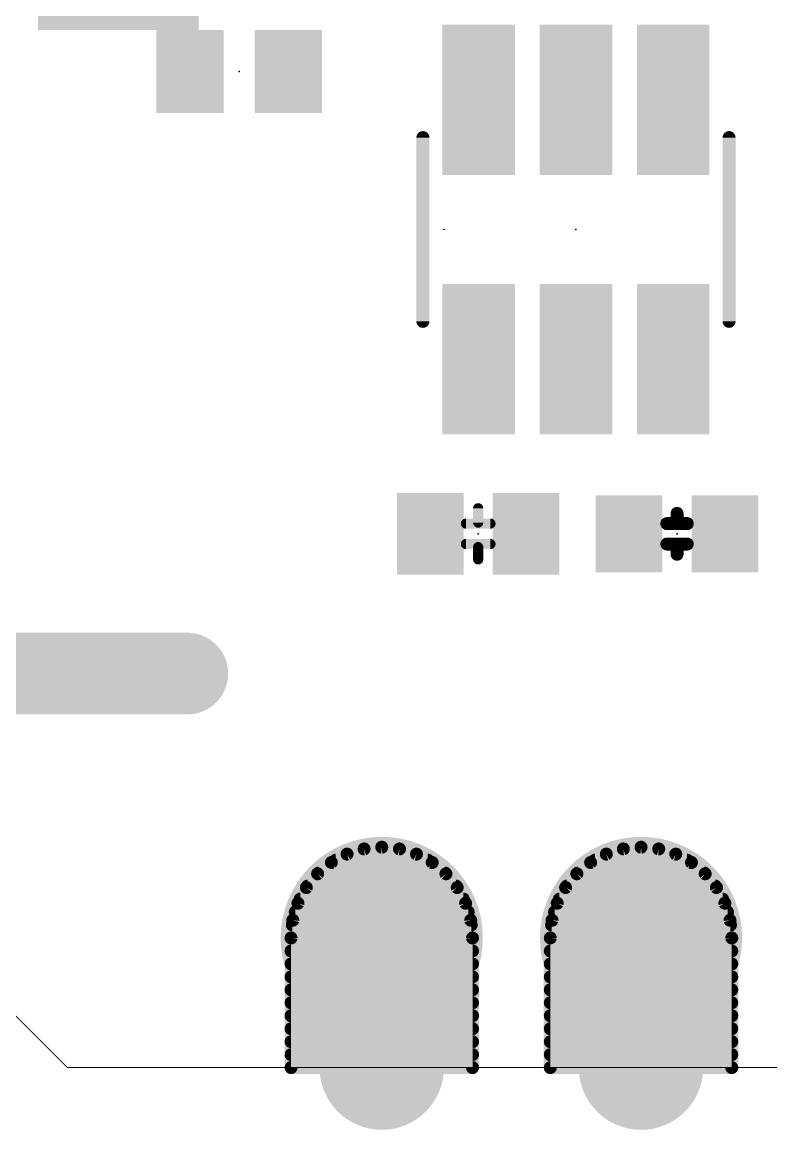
# Model space of a CAD drawing. Extents: x -6.7 to 35, y -0.6 to 30.6.
# Drawn here: x 1.56 to 8.89, y -0.61 to 10.24 of the extents above; entities that cross this region are included whole.
import ezdxf

# ---------------------------------------------------------------- set-up
doc = ezdxf.new("R2010")
doc.units = 0
for name, color, linetype in [('1', 12, 'CONTINUOUS'), ('16', 132, 'CONTINUOUS'), ('17', 110, 'CONTINUOUS'), ('20', 31, 'CONTINUOUS'), ('21', 253, 'CONTINUOUS'), ('23', 53, 'CONTINUOUS'), ('29', 253, 'CONTINUOUS'), ('30', 253, 'CONTINUOUS')]:
    doc.layers.add(name, color=color, linetype=linetype)

# ---------------------------------------------------------------- blocks, each defined once
blk = doc.blocks.new('RECT')
blk.add_solid([(-0.5, -0.5), (0.5, -0.5), (-0.5, 0.5), (0.5, 0.5)])
blk = doc.blocks.new('ROUNDP')
at = {"const_width": 0.5}
blk.add_lwpolyline([(0, -0.25, 1), (0, 0.25, 1), (0, -0.25)], format="xyb", dxfattribs=at)

msp = doc.modelspace()

# ---------------------------------------------------------------- linework, layer by layer
at = {"layer": '1', "const_width": 0.254}
for points in [[(4.7884, 1.974), (4.6567, 1.9036)], [(4.9313, 2.0174), (4.7884, 1.974)], [(5.08, 2.032), (4.9313, 2.0174)], [(5.2287, 2.0174), (5.08, 2.032)], [(5.3716, 1.974), (5.2287, 2.0174)], [(5.5033, 1.9036), (5.3716, 1.974)], [(7.3284, 1.974), (7.1967, 1.9036)], [(7.4713, 2.0174), (7.3284, 1.974)], [(7.62, 2.032), (7.4713, 2.0174)], [(7.7687, 2.0174), (7.62, 2.032)], [(7.9116, 1.974), (7.7687, 2.0174)], [(8.0433, 1.9036), (7.9116, 1.974)], [(4.6567, 1.9036), (4.5412, 1.8088)], [(5.6188, 1.8088), (5.5033, 1.9036)], [(7.1967, 1.9036), (7.0812, 1.8088)], [(8.1588, 1.8088), (8.0433, 1.9036)], [(4.5412, 1.8088), (4.4464, 1.6933)], [(4.5159, 1.778), (5.6441, 1.778)], [(5.7136, 1.6933), (5.6188, 1.8088)], [(7.0812, 1.8088), (6.9864, 1.6933)], [(7.0559, 1.778), (8.1841, 1.778)], [(8.2536, 1.6933), (8.1588, 1.8088)], [(4.4464, 1.6933), (4.376, 1.5616)], [(5.784, 1.5616), (5.7136, 1.6933)], [(6.9864, 1.6933), (6.916, 1.5616)], [(8.324, 1.5616), (8.2536, 1.6933)], [(4.376, 1.5616), (4.3326, 1.4187)], [(4.3646, 1.524), (5.7954, 1.524)], [(5.8274, 1.4187), (5.784, 1.5616)], [(6.916, 1.5616), (6.8726, 1.4187)], [(6.9046, 1.524), (8.3354, 1.524)], [(8.3674, 1.4187), (8.324, 1.5616)], [(4.3326, 1.4187), (4.318, 1.27)], [(5.842, 1.27), (5.8274, 1.4187)], [(6.8726, 1.4187), (6.858, 1.27)], [(8.382, 1.27), (8.3674, 1.4187)], [(4.318, 1.27), (4.318, 0.127)], [(4.318, 1.27), (5.842, 1.27)], [(5.842, 0.127), (5.842, 1.27)], [(6.858, 1.27), (6.858, 0.127)], [(6.858, 1.27), (8.382, 1.27)], [(8.382, 0.127), (8.382, 1.27)], [(4.318, 1.016), (5.842, 1.016)], [(6.858, 1.016), (8.382, 1.016)], [(4.318, 0.762), (5.842, 0.762)], [(6.858, 0.762), (8.382, 0.762)], [(4.318, 0.508), (5.842, 0.508)], [(6.858, 0.508), (8.382, 0.508)], [(4.318, 0.254), (5.842, 0.254)], [(6.858, 0.254), (8.382, 0.254)], [(4.318, 0.127), (5.842, 0.127)], [(6.858, 0.127), (8.382, 0.127)]]:
    msp.add_lwpolyline(points, dxfattribs=at)
at = {"layer": '1', "const_width": 0.127}
for points in [[(4.77, 2.0348, 1), (4.8068, 1.9132)], [(4.8183, 1.918, 1), (4.7585, 2.03)], [(4.9251, 2.0806, 1), (4.9376, 1.9542)], [(4.9498, 1.9566, 1), (4.9129, 2.0781)], [(5.0862, 2.0952, 1), (5.0738, 1.9688)], [(5.0862, 1.9688, 1), (5.0738, 2.0952)], [(5.2471, 2.0781, 1), (5.2102, 1.9566)], [(5.2224, 1.9542, 1), (5.2349, 2.0806)], [(5.4015, 2.03, 1), (5.3417, 1.918)], [(5.3532, 1.9132, 1), (5.39, 2.0348)], [(7.31, 2.0348, 1), (7.3468, 1.9132)], [(7.3583, 1.918, 1), (7.2985, 2.03)], [(7.4651, 2.0806, 1), (7.4776, 1.9542)], [(7.4898, 1.9566, 1), (7.4529, 2.0781)], [(7.6262, 2.0952, 1), (7.6138, 1.9688)], [(7.6262, 1.9688, 1), (7.6138, 2.0952)], [(7.7871, 2.0781, 1), (7.7502, 1.9566)], [(7.7624, 1.9542, 1), (7.7749, 2.0806)], [(7.9415, 2.03, 1), (7.8817, 1.918)], [(7.8932, 1.9132, 1), (7.93, 2.0348)], [(4.6267, 1.9596, 1), (4.6866, 1.8476)], [(4.6969, 1.8545, 1), (4.6164, 1.9527)], [(5.5436, 1.9527, 1), (5.4631, 1.8545)], [(5.4734, 1.8476, 1), (5.5333, 1.9596)], [(7.1667, 1.9596, 1), (7.2266, 1.8476)], [(7.2369, 1.8545, 1), (7.1564, 1.9527)], [(8.0836, 1.9527, 1), (8.0031, 1.8545)], [(8.0134, 1.8476, 1), (8.0733, 1.9596)], [(4.5159, 1.8415, 1), (4.5159, 1.7145)], [(4.5009, 1.8579, 1), (4.5815, 1.7597)], [(4.5903, 1.7685, 1), (4.4921, 1.8491)], [(5.6679, 1.8491, 1), (5.5697, 1.7685)], [(5.5785, 1.7597, 1), (5.6591, 1.8579)], [(5.6441, 1.7145, 1), (5.6441, 1.8415)], [(7.0559, 1.8415, 1), (7.0559, 1.7145)], [(7.0409, 1.8579, 1), (7.1215, 1.7597)], [(7.1303, 1.7685, 1), (7.0321, 1.8491)], [(8.2079, 1.8491, 1), (8.1097, 1.7685)], [(8.1185, 1.7597, 1), (8.1991, 1.8579)], [(8.1841, 1.7145, 1), (8.1841, 1.8415)], [(4.3973, 1.7336, 1), (4.4955, 1.6531)], [(4.5024, 1.6634, 1), (4.3904, 1.7233)], [(5.7696, 1.7233, 1), (5.6576, 1.6634)], [(5.6645, 1.6531, 1), (5.7627, 1.7336)], [(6.9373, 1.7336, 1), (7.0355, 1.6531)], [(7.0424, 1.6634, 1), (6.9304, 1.7233)], [(8.3096, 1.7233, 1), (8.1976, 1.6634)], [(8.2045, 1.6531, 1), (8.3027, 1.7336)], [(4.3646, 1.5875, 1), (4.3646, 1.4605)], [(4.32, 1.5915, 1), (4.432, 1.5317)], [(4.4368, 1.5432, 1), (4.3152, 1.58)], [(5.8448, 1.58, 1), (5.7232, 1.5432)], [(5.728, 1.5317, 1), (5.84, 1.5915)], [(5.7954, 1.4605, 1), (5.7954, 1.5875)], [(6.9046, 1.5875, 1), (6.9046, 1.4605)], [(6.86, 1.5915, 1), (6.972, 1.5317)], [(6.9768, 1.5432, 1), (6.8552, 1.58)], [(8.3848, 1.58, 1), (8.2632, 1.5432)], [(8.268, 1.5317, 1), (8.38, 1.5915)], [(8.3354, 1.4605, 1), (8.3354, 1.5875)], [(4.3958, 1.4124, 1), (4.2694, 1.4249)], [(5.8906, 1.4249, 1), (5.7642, 1.4124)], [(6.9358, 1.4124, 1), (6.8094, 1.4249)], [(8.4306, 1.4249, 1), (8.3042, 1.4124)], [(4.2719, 1.4371, 1), (4.3934, 1.4002)], [(5.7666, 1.4002, 1), (5.8881, 1.4371)], [(6.8119, 1.4371, 1), (6.9334, 1.4002)], [(8.3066, 1.4002, 1), (8.4281, 1.4371)], [(4.3815, 1.27, 1), (4.2545, 1.27)], [(4.318, 1.3335, 1), (4.318, 1.2065)], [(4.2548, 1.2762, 1), (4.3812, 1.2638)], [(5.9055, 1.27, 1), (5.7785, 1.27)], [(5.7788, 1.2638, 1), (5.9052, 1.2762)], [(5.842, 1.2065, 1), (5.842, 1.3335)], [(6.9215, 1.27, 1), (6.7945, 1.27)], [(6.858, 1.3335, 1), (6.858, 1.2065)], [(6.7948, 1.2762, 1), (6.9212, 1.2638)], [(8.4455, 1.27, 1), (8.3185, 1.27)], [(8.3188, 1.2638, 1), (8.4452, 1.2762)], [(8.382, 1.2065, 1), (8.382, 1.3335)], [(4.318, 1.0795, 1), (4.318, 0.9525)], [(5.842, 0.9525, 1), (5.842, 1.0795)], [(6.858, 1.0795, 1), (6.858, 0.9525)], [(8.382, 0.9525, 1), (8.382, 1.0795)], [(4.318, 0.8255, 1), (4.318, 0.6985)], [(5.842, 0.6985, 1), (5.842, 0.8255)], [(6.858, 0.8255, 1), (6.858, 0.6985)], [(8.382, 0.6985, 1), (8.382, 0.8255)], [(4.318, 0.5715, 1), (4.318, 0.4445)], [(5.842, 0.4445, 1), (5.842, 0.5715)], [(6.858, 0.5715, 1), (6.858, 0.4445)], [(8.382, 0.4445, 1), (8.382, 0.5715)], [(4.318, 0.3175, 1), (4.318, 0.1905)], [(5.842, 0.1905, 1), (5.842, 0.3175)], [(6.858, 0.3175, 1), (6.858, 0.1905)], [(8.382, 0.1905, 1), (8.382, 0.3175)], [(4.318, 0.1905, 1), (4.318, 0.0635)], [(5.842, 0.0635, 1), (5.842, 0.1905)], [(6.858, 0.1905, 1), (6.858, 0.0635)], [(8.382, 0.0635, 1), (8.382, 0.1905)], [(4.2545, 0.127, 1), (4.3815, 0.127)], [(5.7785, 0.127, 1), (5.9055, 0.127)], [(6.7945, 0.127, 1), (6.9215, 0.127)], [(8.3185, 0.127, 1), (8.4455, 0.127)]]:
    msp.add_lwpolyline(points, format="xyb", dxfattribs=at)
at = {"layer": '16', "const_width": 0.254}
for points in [[(4.7884, 1.974), (4.6567, 1.9036)], [(4.9313, 2.0174), (4.7884, 1.974)], [(5.08, 2.032), (4.9313, 2.0174)], [(5.2287, 2.0174), (5.08, 2.032)], [(5.3716, 1.974), (5.2287, 2.0174)], [(5.5033, 1.9036), (5.3716, 1.974)], [(7.3284, 1.974), (7.1967, 1.9036)], [(7.4713, 2.0174), (7.3284, 1.974)], [(7.62, 2.032), (7.4713, 2.0174)], [(7.7687, 2.0174), (7.62, 2.032)], [(7.9116, 1.974), (7.7687, 2.0174)], [(8.0433, 1.9036), (7.9116, 1.974)], [(4.6567, 1.9036), (4.5412, 1.8088)], [(5.6188, 1.8088), (5.5033, 1.9036)], [(7.1967, 1.9036), (7.0812, 1.8088)], [(8.1588, 1.8088), (8.0433, 1.9036)], [(4.5412, 1.8088), (4.4464, 1.6933)], [(4.5159, 1.778), (5.6441, 1.778)], [(5.7136, 1.6933), (5.6188, 1.8088)], [(7.0812, 1.8088), (6.9864, 1.6933)], [(7.0559, 1.778), (8.1841, 1.778)], [(8.2536, 1.6933), (8.1588, 1.8088)], [(4.4464, 1.6933), (4.376, 1.5616)], [(5.784, 1.5616), (5.7136, 1.6933)], [(6.9864, 1.6933), (6.916, 1.5616)], [(8.324, 1.5616), (8.2536, 1.6933)], [(4.376, 1.5616), (4.3326, 1.4187)], [(4.3646, 1.524), (5.7954, 1.524)], [(5.8274, 1.4187), (5.784, 1.5616)], [(6.916, 1.5616), (6.8726, 1.4187)], [(6.9046, 1.524), (8.3354, 1.524)], [(8.3674, 1.4187), (8.324, 1.5616)], [(4.3326, 1.4187), (4.318, 1.27)], [(5.842, 1.27), (5.8274, 1.4187)], [(6.8726, 1.4187), (6.858, 1.27)], [(8.382, 1.27), (8.3674, 1.4187)], [(4.318, 1.27), (4.318, 0.127)], [(4.318, 1.27), (5.842, 1.27)], [(5.842, 0.127), (5.842, 1.27)], [(6.858, 1.27), (6.858, 0.127)], [(6.858, 1.27), (8.382, 1.27)], [(8.382, 0.127), (8.382, 1.27)], [(4.318, 1.016), (5.842, 1.016)], [(6.858, 1.016), (8.382, 1.016)], [(4.318, 0.762), (5.842, 0.762)], [(6.858, 0.762), (8.382, 0.762)], [(4.318, 0.508), (5.842, 0.508)], [(6.858, 0.508), (8.382, 0.508)], [(4.318, 0.254), (5.842, 0.254)], [(6.858, 0.254), (8.382, 0.254)], [(4.318, 0.127), (5.842, 0.127)], [(6.858, 0.127), (8.382, 0.127)]]:
    msp.add_lwpolyline(points, dxfattribs=at)
at = {"layer": '16', "const_width": 0.127}
for points in [[(4.77, 2.0348, 1), (4.8068, 1.9132)], [(4.8183, 1.918, 1), (4.7585, 2.03)], [(4.9251, 2.0806, 1), (4.9376, 1.9542)], [(4.9498, 1.9566, 1), (4.9129, 2.0781)], [(5.0862, 2.0952, 1), (5.0738, 1.9688)], [(5.0862, 1.9688, 1), (5.0738, 2.0952)], [(5.2471, 2.0781, 1), (5.2102, 1.9566)], [(5.2224, 1.9542, 1), (5.2349, 2.0806)], [(5.4015, 2.03, 1), (5.3417, 1.918)], [(5.3532, 1.9132, 1), (5.39, 2.0348)], [(7.31, 2.0348, 1), (7.3468, 1.9132)], [(7.3583, 1.918, 1), (7.2985, 2.03)], [(7.4651, 2.0806, 1), (7.4776, 1.9542)], [(7.4898, 1.9566, 1), (7.4529, 2.0781)], [(7.6262, 2.0952, 1), (7.6138, 1.9688)], [(7.6262, 1.9688, 1), (7.6138, 2.0952)], [(7.7871, 2.0781, 1), (7.7502, 1.9566)], [(7.7624, 1.9542, 1), (7.7749, 2.0806)], [(7.9415, 2.03, 1), (7.8817, 1.918)], [(7.8932, 1.9132, 1), (7.93, 2.0348)], [(4.6267, 1.9596, 1), (4.6866, 1.8476)], [(4.6969, 1.8545, 1), (4.6164, 1.9527)], [(5.5436, 1.9527, 1), (5.4631, 1.8545)], [(5.4734, 1.8476, 1), (5.5333, 1.9596)], [(7.1667, 1.9596, 1), (7.2266, 1.8476)], [(7.2369, 1.8545, 1), (7.1564, 1.9527)], [(8.0836, 1.9527, 1), (8.0031, 1.8545)], [(8.0134, 1.8476, 1), (8.0733, 1.9596)], [(4.5159, 1.8415, 1), (4.5159, 1.7145)], [(4.5009, 1.8579, 1), (4.5815, 1.7597)], [(4.5903, 1.7685, 1), (4.4921, 1.8491)], [(5.6679, 1.8491, 1), (5.5697, 1.7685)], [(5.5785, 1.7597, 1), (5.6591, 1.8579)], [(5.6441, 1.7145, 1), (5.6441, 1.8415)], [(7.0559, 1.8415, 1), (7.0559, 1.7145)], [(7.0409, 1.8579, 1), (7.1215, 1.7597)], [(7.1303, 1.7685, 1), (7.0321, 1.8491)], [(8.2079, 1.8491, 1), (8.1097, 1.7685)], [(8.1185, 1.7597, 1), (8.1991, 1.8579)], [(8.1841, 1.7145, 1), (8.1841, 1.8415)], [(4.3973, 1.7336, 1), (4.4955, 1.6531)], [(4.5024, 1.6634, 1), (4.3904, 1.7233)], [(5.7696, 1.7233, 1), (5.6576, 1.6634)], [(5.6645, 1.6531, 1), (5.7627, 1.7336)], [(6.9373, 1.7336, 1), (7.0355, 1.6531)], [(7.0424, 1.6634, 1), (6.9304, 1.7233)], [(8.3096, 1.7233, 1), (8.1976, 1.6634)], [(8.2045, 1.6531, 1), (8.3027, 1.7336)], [(4.3646, 1.5875, 1), (4.3646, 1.4605)], [(4.32, 1.5915, 1), (4.432, 1.5317)], [(4.4368, 1.5432, 1), (4.3152, 1.58)], [(5.8448, 1.58, 1), (5.7232, 1.5432)], [(5.728, 1.5317, 1), (5.84, 1.5915)], [(5.7954, 1.4605, 1), (5.7954, 1.5875)], [(6.9046, 1.5875, 1), (6.9046, 1.4605)], [(6.86, 1.5915, 1), (6.972, 1.5317)], [(6.9768, 1.5432, 1), (6.8552, 1.58)], [(8.3848, 1.58, 1), (8.2632, 1.5432)], [(8.268, 1.5317, 1), (8.38, 1.5915)], [(8.3354, 1.4605, 1), (8.3354, 1.5875)], [(4.3958, 1.4124, 1), (4.2694, 1.4249)], [(5.8906, 1.4249, 1), (5.7642, 1.4124)], [(6.9358, 1.4124, 1), (6.8094, 1.4249)], [(8.4306, 1.4249, 1), (8.3042, 1.4124)], [(4.2719, 1.4371, 1), (4.3934, 1.4002)], [(5.7666, 1.4002, 1), (5.8881, 1.4371)], [(6.8119, 1.4371, 1), (6.9334, 1.4002)], [(8.3066, 1.4002, 1), (8.4281, 1.4371)], [(4.3815, 1.27, 1), (4.2545, 1.27)], [(4.318, 1.3335, 1), (4.318, 1.2065)], [(4.2548, 1.2762, 1), (4.3812, 1.2638)], [(5.9055, 1.27, 1), (5.7785, 1.27)], [(5.7788, 1.2638, 1), (5.9052, 1.2762)], [(5.842, 1.2065, 1), (5.842, 1.3335)], [(6.9215, 1.27, 1), (6.7945, 1.27)], [(6.858, 1.3335, 1), (6.858, 1.2065)], [(6.7948, 1.2762, 1), (6.9212, 1.2638)], [(8.4455, 1.27, 1), (8.3185, 1.27)], [(8.3188, 1.2638, 1), (8.4452, 1.2762)], [(8.382, 1.2065, 1), (8.382, 1.3335)], [(4.318, 1.0795, 1), (4.318, 0.9525)], [(5.842, 0.9525, 1), (5.842, 1.0795)], [(6.858, 1.0795, 1), (6.858, 0.9525)], [(8.382, 0.9525, 1), (8.382, 1.0795)], [(4.318, 0.8255, 1), (4.318, 0.6985)], [(5.842, 0.6985, 1), (5.842, 0.8255)], [(6.858, 0.8255, 1), (6.858, 0.6985)], [(8.382, 0.6985, 1), (8.382, 0.8255)], [(4.318, 0.5715, 1), (4.318, 0.4445)], [(5.842, 0.4445, 1), (5.842, 0.5715)], [(6.858, 0.5715, 1), (6.858, 0.4445)], [(8.382, 0.4445, 1), (8.382, 0.5715)], [(4.318, 0.3175, 1), (4.318, 0.1905)], [(5.842, 0.1905, 1), (5.842, 0.3175)], [(6.858, 0.3175, 1), (6.858, 0.1905)], [(8.382, 0.1905, 1), (8.382, 0.3175)], [(4.318, 0.1905, 1), (4.318, 0.0635)], [(5.842, 0.0635, 1), (5.842, 0.1905)], [(6.858, 0.1905, 1), (6.858, 0.0635)], [(8.382, 0.0635, 1), (8.382, 0.1905)], [(4.2545, 0.127, 1), (4.3815, 0.127)], [(5.7785, 0.127, 1), (5.9055, 0.127)], [(6.7945, 0.127, 1), (6.9215, 0.127)], [(8.3185, 0.127, 1), (8.4455, 0.127)]]:
    msp.add_lwpolyline(points, format="xyb", dxfattribs=at)
at = {"layer": '20', "const_width": 0.01}
for points in [[(0, 2), (2, 0)], [(2, 0), (34, 0)]]:
    msp.add_lwpolyline(points, dxfattribs=at)
at = {"layer": '20', "const_width": 0.005}
for points in [[(2, 0.0025, 1), (2, -0.0025)], [(1.9982, -0.0018, 1), (2.0018, 0.0018)]]:
    msp.add_lwpolyline(points, format="xyb", dxfattribs=at)
at = {"layer": '21'}
for points, const_width in [([(5.4826, 9.1098), (5.4826, 7.3098)], 0.127), ([(8.4826, 9.1098), (8.4826, 7.3098)], 0.127), ([(5.6926, 8.2098), (5.6826, 8.2098)], 0.01), ([(6.0245, 5.3386), (6.0245, 5.4786)], 0.1), ([(7.9728, 5.3286), (7.9728, 5.4286)], 0.127), ([(6.1445, 5.3286), (5.9045, 5.3286)], 0.1), ([(7.8728, 5.3286), (7.9728, 5.3286)], 0.127), ([(7.9728, 5.3286), (8.0728, 5.3286)], 0.127), ([(6.1445, 5.1286), (5.9045, 5.1286)], 0.1), ([(6.0245, 5.0986), (6.0245, 4.9786)], 0.1), ([(7.8728, 5.1286), (7.9728, 5.1286)], 0.127), ([(7.9728, 5.1286), (8.0728, 5.1286)], 0.127), ([(7.9728, 5.1286), (7.9728, 5.0286)], 0.127)]:
    msp.add_lwpolyline(points, dxfattribs=dict(at, const_width=const_width))
for points, const_width in [([(5.5144, 9.1098, 1), (5.4509, 9.1098)], 0.0635), ([(8.5144, 9.1098, 1), (8.4508, 9.1098)], 0.0635), ([(5.6826, 8.2123, 1), (5.6826, 8.2073)], 0.005), ([(5.6926, 8.2073, 1), (5.6926, 8.2123)], 0.005), ([(5.4509, 7.3098, 1), (5.5144, 7.3098)], 0.0635), ([(8.4508, 7.3098, 1), (8.5144, 7.3098)], 0.0635), ([(6.0495, 5.4786, 1), (5.9995, 5.4786)], 0.05), ([(8.0046, 5.4286, 1), (7.9411, 5.4286)], 0.0635), ([(5.9045, 5.3536, 1), (5.9045, 5.3036)], 0.05), ([(5.9995, 5.3386, 1), (6.0495, 5.3386)], 0.05), ([(6.1445, 5.3036, 1), (6.1445, 5.3536)], 0.05), ([(7.8728, 5.3604, 1), (7.8728, 5.2969)], 0.0635), ([(7.9728, 5.3604, 1), (7.9728, 5.2969)], 0.0635), ([(7.9411, 5.3286, 1), (8.0046, 5.3286)], 0.0635), ([(7.9728, 5.2969, 1), (7.9728, 5.3604)], 0.0635), ([(8.0728, 5.2969, 1), (8.0728, 5.3604)], 0.0635), ([(5.9045, 5.1536, 1), (5.9045, 5.1036)], 0.05), ([(6.0495, 5.0986, 1), (5.9995, 5.0986)], 0.05), ([(6.1445, 5.1036, 1), (6.1445, 5.1536)], 0.05), ([(7.8728, 5.1604, 1), (7.8728, 5.0969)], 0.0635), ([(7.9728, 5.1604, 1), (7.9728, 5.0969)], 0.0635), ([(8.0046, 5.1286, 1), (7.9411, 5.1286)], 0.0635), ([(7.9728, 5.0969, 1), (7.9728, 5.1604)], 0.0635), ([(8.0728, 5.0969, 1), (8.0728, 5.1604)], 0.0635), ([(5.9995, 4.9786, 1), (6.0495, 4.9786)], 0.05), ([(7.9411, 5.0286, 1), (8.0046, 5.0286)], 0.0635)]:
    msp.add_lwpolyline(points, format="xyb", dxfattribs=dict(at, const_width=const_width))
at = {"layer": '23'}
for p in [(3.683, 9.7584), (6.9826, 8.2098), (6.0245, 5.2286), (7.9728, 5.2286)]:
    msp.add_point(p, dxfattribs=at)
at = {"layer": '29'}
for points, const_width in [([(1, 3.86), (3.175, 3.86)], 0.8), ([(4.9066, 2.1419), (4.7398, 2.0913)], 0.127), ([(5.08, 2.159), (4.9066, 2.1419)], 0.127), ([(5.2534, 2.1419), (5.08, 2.159)], 0.127), ([(5.4202, 2.0913), (5.2534, 2.1419)], 0.127), ([(7.4466, 2.1419), (7.2798, 2.0913)], 0.127), ([(7.62, 2.159), (7.4466, 2.1419)], 0.127), ([(7.7934, 2.1419), (7.62, 2.159)], 0.127), ([(7.9602, 2.0913), (7.7934, 2.1419)], 0.127), ([(4.5861, 2.0092), (4.4514, 1.8986)], 0.127), ([(4.7398, 2.0913), (4.5861, 2.0092)], 0.127), ([(4.6288, 2.032), (5.5312, 2.032)], 0.127), ([(5.5739, 2.0092), (5.4202, 2.0913)], 0.127), ([(5.7086, 1.8986), (5.5739, 2.0092)], 0.127), ([(7.1261, 2.0092), (6.9914, 1.8986)], 0.127), ([(7.2798, 2.0913), (7.1261, 2.0092)], 0.127), ([(7.1688, 2.032), (8.0712, 2.032)], 0.127), ([(8.1139, 2.0092), (7.9602, 2.0913)], 0.127), ([(8.2486, 1.8986), (8.1139, 2.0092)], 0.127), ([(4.4514, 1.8986), (4.3408, 1.7639)], 0.127), ([(4.4592, 1.905), (5.7008, 1.905)], 0.127), ([(5.8192, 1.7639), (5.7086, 1.8986)], 0.127), ([(6.9914, 1.8986), (6.8808, 1.7639)], 0.127), ([(6.9992, 1.905), (8.2408, 1.905)], 0.127), ([(8.3592, 1.7639), (8.2486, 1.8986)], 0.127), ([(4.3408, 1.7639), (4.2587, 1.6102)], 0.127), ([(4.3524, 1.778), (5.8076, 1.778)], 0.127), ([(5.9013, 1.6102), (5.8192, 1.7639)], 0.127), ([(6.8808, 1.7639), (6.7987, 1.6102)], 0.127), ([(6.8924, 1.778), (8.3476, 1.778)], 0.127), ([(8.4413, 1.6102), (8.3592, 1.7639)], 0.127), ([(4.2587, 1.6102), (4.2081, 1.4434)], 0.127), ([(4.2805, 1.651), (5.8795, 1.651)], 0.127), ([(5.9519, 1.4434), (5.9013, 1.6102)], 0.127), ([(6.7987, 1.6102), (6.7481, 1.4434)], 0.127), ([(6.8205, 1.651), (8.4195, 1.651)], 0.127), ([(8.4919, 1.4434), (8.4413, 1.6102)], 0.127), ([(4.2325, 1.524), (5.9275, 1.524)], 0.127), ([(6.7725, 1.524), (8.4675, 1.524)], 0.127), ([(4.2081, 1.4434), (4.191, 1.27)], 0.127), ([(4.2035, 1.397), (5.9565, 1.397)], 0.127), ([(5.969, 1.27), (5.9519, 1.4434)], 0.127), ([(6.7481, 1.4434), (6.731, 1.27)], 0.127), ([(6.7435, 1.397), (8.4965, 1.397)], 0.127), ([(8.509, 1.27), (8.4919, 1.4434)], 0.127), ([(4.191, 1.27), (4.191, 0)], 0.127), ([(4.191, 1.27), (5.969, 1.27)], 0.127), ([(5.969, 0), (5.969, 1.27)], 0.127), ([(6.731, 1.27), (6.731, 0)], 0.127), ([(6.731, 1.27), (8.509, 1.27)], 0.127), ([(8.509, 0), (8.509, 1.27)], 0.127), ([(4.191, 1.143), (5.969, 1.143)], 0.127), ([(6.731, 1.143), (8.509, 1.143)], 0.127), ([(4.191, 1.016), (5.969, 1.016)], 0.127), ([(6.731, 1.016), (8.509, 1.016)], 0.127), ([(4.191, 0.889), (5.969, 0.889)], 0.127), ([(6.731, 0.889), (8.509, 0.889)], 0.127), ([(4.191, 0.762), (5.969, 0.762)], 0.127), ([(6.731, 0.762), (8.509, 0.762)], 0.127), ([(4.191, 0.635), (5.969, 0.635)], 0.127), ([(6.731, 0.635), (8.509, 0.635)], 0.127), ([(4.191, 0.508), (5.969, 0.508)], 0.127), ([(6.731, 0.508), (8.509, 0.508)], 0.127), ([(4.191, 0.381), (5.969, 0.381)], 0.127), ([(6.731, 0.381), (8.509, 0.381)], 0.127), ([(4.191, 0.254), (5.969, 0.254)], 0.127), ([(6.731, 0.254), (8.509, 0.254)], 0.127), ([(4.191, 0.127), (5.969, 0.127)], 0.127), ([(6.731, 0.127), (8.509, 0.127)], 0.127), ([(4.191, 0), (5.969, 0)], 0.127), ([(4.191, 0), (5.969, 0)], 0.127), ([(6.731, 0), (8.509, 0)], 0.127), ([(6.731, 0), (8.509, 0)], 0.127)]:
    msp.add_lwpolyline(points, dxfattribs=dict(at, const_width=const_width))
for points, const_width in [([(3.175, 3.66, 1), (3.175, 4.06)], 0.4), ([(4.9035, 2.1735, 1), (4.9097, 2.1103)], 0.0635), ([(4.9158, 2.1115, 1), (4.8973, 2.1723)], 0.0635), ([(5.0831, 2.1906, 1), (5.0769, 2.1274)], 0.0635), ([(5.0831, 2.1274, 1), (5.0769, 2.1906)], 0.0635), ([(5.2627, 2.1723, 1), (5.2442, 2.1115)], 0.0635), ([(5.2503, 2.1103, 1), (5.2565, 2.1735)], 0.0635), ([(7.4435, 2.1735, 1), (7.4497, 2.1103)], 0.0635), ([(7.4558, 2.1115, 1), (7.4373, 2.1723)], 0.0635), ([(7.6231, 2.1906, 1), (7.6169, 2.1274)], 0.0635), ([(7.6231, 2.1274, 1), (7.6169, 2.1906)], 0.0635), ([(7.8027, 2.1723, 1), (7.7842, 2.1115)], 0.0635), ([(7.7903, 2.1103, 1), (7.7965, 2.1735)], 0.0635), ([(4.5711, 2.0372, 1), (4.6011, 1.9812)], 0.0635), ([(4.6062, 1.9846, 1), (4.566, 2.0337)], 0.0635), ([(4.6288, 2.0638, 1), (4.6288, 2.0002)], 0.0635), ([(4.7306, 2.1217, 1), (4.749, 2.0609)], 0.0635), ([(4.7548, 2.0633, 1), (4.7248, 2.1193)], 0.0635), ([(5.4352, 2.1193, 1), (5.4052, 2.0633)], 0.0635), ([(5.411, 2.0609, 1), (5.4294, 2.1217)], 0.0635), ([(5.5312, 2.0002, 1), (5.5312, 2.0638)], 0.0635), ([(5.594, 2.0337, 1), (5.5538, 1.9846)], 0.0635), ([(5.5589, 1.9812, 1), (5.5889, 2.0372)], 0.0635), ([(7.1111, 2.0372, 1), (7.1411, 1.9812)], 0.0635), ([(7.1462, 1.9846, 1), (7.106, 2.0337)], 0.0635), ([(7.1688, 2.0638, 1), (7.1688, 2.0002)], 0.0635), ([(7.2706, 2.1217, 1), (7.289, 2.0609)], 0.0635), ([(7.2948, 2.0633, 1), (7.2648, 2.1193)], 0.0635), ([(7.9752, 2.1193, 1), (7.9452, 2.0633)], 0.0635), ([(7.951, 2.0609, 1), (7.9694, 2.1217)], 0.0635), ([(8.0712, 2.0002, 1), (8.0712, 2.0638)], 0.0635), ([(8.134, 2.0337, 1), (8.0938, 1.9846)], 0.0635), ([(8.0989, 1.9812, 1), (8.1289, 2.0372)], 0.0635), ([(4.4312, 1.9232, 1), (4.4715, 1.8741)], 0.0635), ([(4.4759, 1.8785, 1), (4.4268, 1.9188)], 0.0635), ([(4.4592, 1.9367, 1), (4.4592, 1.8733)], 0.0635), ([(5.7332, 1.9188, 1), (5.6841, 1.8785)], 0.0635), ([(5.6885, 1.8741, 1), (5.7288, 1.9232)], 0.0635), ([(5.7008, 1.8733, 1), (5.7008, 1.9367)], 0.0635), ([(6.9712, 1.9232, 1), (7.0115, 1.8741)], 0.0635), ([(7.0159, 1.8785, 1), (6.9668, 1.9188)], 0.0635), ([(6.9992, 1.9367, 1), (6.9992, 1.8733)], 0.0635), ([(8.2732, 1.9188, 1), (8.2241, 1.8785)], 0.0635), ([(8.2285, 1.8741, 1), (8.2688, 1.9232)], 0.0635), ([(8.2408, 1.8733, 1), (8.2408, 1.9367)], 0.0635), ([(4.3163, 1.784, 1), (4.3654, 1.7438)], 0.0635), ([(4.3688, 1.7489, 1), (4.3128, 1.7789)], 0.0635), ([(4.3524, 1.8097, 1), (4.3524, 1.7463)], 0.0635), ([(5.8472, 1.7789, 1), (5.7912, 1.7489)], 0.0635), ([(5.7946, 1.7438, 1), (5.8437, 1.784)], 0.0635), ([(5.8076, 1.7463, 1), (5.8076, 1.8097)], 0.0635), ([(6.8563, 1.784, 1), (6.9054, 1.7438)], 0.0635), ([(6.9088, 1.7489, 1), (6.8528, 1.7789)], 0.0635), ([(6.8924, 1.8097, 1), (6.8924, 1.7463)], 0.0635), ([(8.3872, 1.7789, 1), (8.3312, 1.7489)], 0.0635), ([(8.3346, 1.7438, 1), (8.3837, 1.784)], 0.0635), ([(8.3476, 1.7463, 1), (8.3476, 1.8097)], 0.0635), ([(4.2307, 1.6252, 1), (4.2867, 1.5952)], 0.0635), ([(4.2891, 1.601, 1), (4.2283, 1.6194)], 0.0635), ([(4.2805, 1.6827, 1), (4.2805, 1.6193)], 0.0635), ([(5.9317, 1.6194, 1), (5.8709, 1.601)], 0.0635), ([(5.8733, 1.5952, 1), (5.9293, 1.6252)], 0.0635), ([(5.8795, 1.6193, 1), (5.8795, 1.6827)], 0.0635), ([(6.7707, 1.6252, 1), (6.8267, 1.5952)], 0.0635), ([(6.8291, 1.601, 1), (6.7683, 1.6194)], 0.0635), ([(6.8205, 1.6827, 1), (6.8205, 1.6193)], 0.0635), ([(8.4717, 1.6194, 1), (8.4109, 1.601)], 0.0635), ([(8.4133, 1.5952, 1), (8.4693, 1.6252)], 0.0635), ([(8.4195, 1.6193, 1), (8.4195, 1.6827)], 0.0635), ([(4.2325, 1.5557, 1), (4.2325, 1.4923)], 0.0635), ([(5.9275, 1.4923, 1), (5.9275, 1.5557)], 0.0635), ([(6.7725, 1.5557, 1), (6.7725, 1.4923)], 0.0635), ([(8.4675, 1.4923, 1), (8.4675, 1.5557)], 0.0635), ([(4.2035, 1.4287, 1), (4.2035, 1.3653)], 0.0635), ([(4.1777, 1.4527, 1), (4.2385, 1.4342)], 0.0635), ([(4.2397, 1.4403, 1), (4.1765, 1.4465)], 0.0635), ([(5.9835, 1.4465, 1), (5.9203, 1.4403)], 0.0635), ([(5.9215, 1.4342, 1), (5.9823, 1.4527)], 0.0635), ([(5.9565, 1.3653, 1), (5.9565, 1.4287)], 0.0635), ([(6.7435, 1.4287, 1), (6.7435, 1.3653)], 0.0635), ([(6.7177, 1.4527, 1), (6.7785, 1.4342)], 0.0635), ([(6.7797, 1.4403, 1), (6.7165, 1.4465)], 0.0635), ([(8.5235, 1.4465, 1), (8.4603, 1.4403)], 0.0635), ([(8.4615, 1.4342, 1), (8.5223, 1.4527)], 0.0635), ([(8.4965, 1.3653, 1), (8.4965, 1.4287)], 0.0635), ([(4.1594, 1.2731, 1), (4.2226, 1.2669)], 0.0635), ([(4.191, 1.3017, 1), (4.191, 1.2383)], 0.0635), ([(4.2227, 1.27, 1), (4.1593, 1.27)], 0.0635), ([(6.0008, 1.27, 1), (5.9373, 1.27)], 0.0635), ([(5.9374, 1.2669, 1), (6.0006, 1.2731)], 0.0635), ([(5.969, 1.2383, 1), (5.969, 1.3017)], 0.0635), ([(6.7628, 1.27, 1), (6.6993, 1.27)], 0.0635), ([(6.6994, 1.2731, 1), (6.7626, 1.2669)], 0.0635), ([(6.731, 1.3017, 1), (6.731, 1.2383)], 0.0635), ([(8.5408, 1.27, 1), (8.4772, 1.27)], 0.0635), ([(8.4774, 1.2669, 1), (8.5406, 1.2731)], 0.0635), ([(8.509, 1.2383, 1), (8.509, 1.3017)], 0.0635), ([(4.191, 1.1747, 1), (4.191, 1.1113)], 0.0635), ([(5.969, 1.1113, 1), (5.969, 1.1747)], 0.0635), ([(6.731, 1.1747, 1), (6.731, 1.1113)], 0.0635), ([(8.509, 1.1113, 1), (8.509, 1.1747)], 0.0635), ([(4.191, 1.0477, 1), (4.191, 0.9843)], 0.0635), ([(5.969, 0.9843, 1), (5.969, 1.0477)], 0.0635), ([(6.731, 1.0477, 1), (6.731, 0.9843)], 0.0635), ([(8.509, 0.9843, 1), (8.509, 1.0477)], 0.0635), ([(4.191, 0.9207, 1), (4.191, 0.8573)], 0.0635), ([(5.969, 0.8573, 1), (5.969, 0.9207)], 0.0635), ([(6.731, 0.9207, 1), (6.731, 0.8573)], 0.0635), ([(8.509, 0.8573, 1), (8.509, 0.9207)], 0.0635), ([(4.191, 0.7937, 1), (4.191, 0.7303)], 0.0635), ([(5.969, 0.7303, 1), (5.969, 0.7937)], 0.0635), ([(6.731, 0.7937, 1), (6.731, 0.7303)], 0.0635), ([(8.509, 0.7303, 1), (8.509, 0.7937)], 0.0635), ([(4.191, 0.6667, 1), (4.191, 0.6033)], 0.0635), ([(5.969, 0.6033, 1), (5.969, 0.6667)], 0.0635), ([(6.731, 0.6667, 1), (6.731, 0.6033)], 0.0635), ([(8.509, 0.6033, 1), (8.509, 0.6667)], 0.0635), ([(4.191, 0.5397, 1), (4.191, 0.4763)], 0.0635), ([(5.969, 0.4763, 1), (5.969, 0.5397)], 0.0635), ([(6.731, 0.5397, 1), (6.731, 0.4763)], 0.0635), ([(8.509, 0.4763, 1), (8.509, 0.5397)], 0.0635), ([(4.191, 0.4128, 1), (4.191, 0.3493)], 0.0635), ([(5.969, 0.3493, 1), (5.969, 0.4128)], 0.0635), ([(6.731, 0.4128, 1), (6.731, 0.3493)], 0.0635), ([(8.509, 0.3493, 1), (8.509, 0.4128)], 0.0635), ([(4.191, 0.2858, 1), (4.191, 0.2223)], 0.0635), ([(5.969, 0.2223, 1), (5.969, 0.2858)], 0.0635), ([(6.731, 0.2858, 1), (6.731, 0.2223)], 0.0635), ([(8.509, 0.2223, 1), (8.509, 0.2858)], 0.0635), ([(4.191, 0.1588, 1), (4.191, 0.0953)], 0.0635), ([(5.969, 0.0953, 1), (5.969, 0.1588)], 0.0635), ([(6.731, 0.1588, 1), (6.731, 0.0953)], 0.0635), ([(8.509, 0.0953, 1), (8.509, 0.1588)], 0.0635), ([(4.191, 0.0318, 1), (4.191, -0.0318)], 0.0635), ([(4.191, 0.0318, 1), (4.191, -0.0318)], 0.0635), ([(4.1593, 0, 1), (4.2227, 0)], 0.0635), ([(5.9373, 0, 1), (6.0008, 0)], 0.0635), ([(5.969, -0.0318, 1), (5.969, 0.0318)], 0.0635), ([(5.969, -0.0318, 1), (5.969, 0.0318)], 0.0635), ([(6.731, 0.0318, 1), (6.731, -0.0318)], 0.0635), ([(6.731, 0.0318, 1), (6.731, -0.0318)], 0.0635), ([(6.6993, 0, 1), (6.7628, 0)], 0.0635), ([(8.4772, 0, 1), (8.5408, 0)], 0.0635), ([(8.509, -0.0318, 1), (8.509, 0.0318)], 0.0635), ([(8.509, -0.0318, 1), (8.509, 0.0318)], 0.0635)]:
    msp.add_lwpolyline(points, format="xyb", dxfattribs=dict(at, const_width=const_width))
at = {"layer": '30', "const_width": 0.127}
for points in [[(4.9066, 2.1419), (4.7398, 2.0913)], [(5.08, 2.159), (4.9066, 2.1419)], [(5.2534, 2.1419), (5.08, 2.159)], [(5.4202, 2.0913), (5.2534, 2.1419)], [(7.4466, 2.1419), (7.2798, 2.0913)], [(7.62, 2.159), (7.4466, 2.1419)], [(7.7934, 2.1419), (7.62, 2.159)], [(7.9602, 2.0913), (7.7934, 2.1419)], [(4.5861, 2.0092), (4.4514, 1.8986)], [(4.7398, 2.0913), (4.5861, 2.0092)], [(4.6288, 2.032), (5.5312, 2.032)], [(5.5739, 2.0092), (5.4202, 2.0913)], [(5.7086, 1.8986), (5.5739, 2.0092)], [(7.1261, 2.0092), (6.9914, 1.8986)], [(7.2798, 2.0913), (7.1261, 2.0092)], [(7.1688, 2.032), (8.0712, 2.032)], [(8.1139, 2.0092), (7.9602, 2.0913)], [(8.2486, 1.8986), (8.1139, 2.0092)], [(4.4514, 1.8986), (4.3408, 1.7639)], [(4.4592, 1.905), (5.7008, 1.905)], [(5.8192, 1.7639), (5.7086, 1.8986)], [(6.9914, 1.8986), (6.8808, 1.7639)], [(6.9992, 1.905), (8.2408, 1.905)], [(8.3592, 1.7639), (8.2486, 1.8986)], [(4.3408, 1.7639), (4.2587, 1.6102)], [(4.3524, 1.778), (5.8076, 1.778)], [(5.9013, 1.6102), (5.8192, 1.7639)], [(6.8808, 1.7639), (6.7987, 1.6102)], [(6.8924, 1.778), (8.3476, 1.778)], [(8.4413, 1.6102), (8.3592, 1.7639)], [(4.2587, 1.6102), (4.2081, 1.4434)], [(4.2805, 1.651), (5.8795, 1.651)], [(5.9519, 1.4434), (5.9013, 1.6102)], [(6.7987, 1.6102), (6.7481, 1.4434)], [(6.8205, 1.651), (8.4195, 1.651)], [(8.4919, 1.4434), (8.4413, 1.6102)], [(4.2325, 1.524), (5.9275, 1.524)], [(6.7725, 1.524), (8.4675, 1.524)], [(4.2081, 1.4434), (4.191, 1.27)], [(4.2035, 1.397), (5.9565, 1.397)], [(5.969, 1.27), (5.9519, 1.4434)], [(6.7481, 1.4434), (6.731, 1.27)], [(6.7435, 1.397), (8.4965, 1.397)], [(8.509, 1.27), (8.4919, 1.4434)], [(4.191, 1.27), (4.191, 0)], [(4.191, 1.27), (5.969, 1.27)], [(5.969, 0), (5.969, 1.27)], [(6.731, 1.27), (6.731, 0)], [(6.731, 1.27), (8.509, 1.27)], [(8.509, 0), (8.509, 1.27)], [(4.191, 1.143), (5.969, 1.143)], [(6.731, 1.143), (8.509, 1.143)], [(4.191, 1.016), (5.969, 1.016)], [(6.731, 1.016), (8.509, 1.016)], [(4.191, 0.889), (5.969, 0.889)], [(6.731, 0.889), (8.509, 0.889)], [(4.191, 0.762), (5.969, 0.762)], [(6.731, 0.762), (8.509, 0.762)], [(4.191, 0.635), (5.969, 0.635)], [(6.731, 0.635), (8.509, 0.635)], [(4.191, 0.508), (5.969, 0.508)], [(6.731, 0.508), (8.509, 0.508)], [(4.191, 0.381), (5.969, 0.381)], [(6.731, 0.381), (8.509, 0.381)], [(4.191, 0.254), (5.969, 0.254)], [(6.731, 0.254), (8.509, 0.254)], [(4.191, 0.127), (5.969, 0.127)], [(6.731, 0.127), (8.509, 0.127)], [(4.191, 0), (5.969, 0)], [(4.191, 0), (5.969, 0)], [(6.731, 0), (8.509, 0)], [(6.731, 0), (8.509, 0)]]:
    msp.add_lwpolyline(points, dxfattribs=at)
at = {"layer": '30', "const_width": 0.0635}
for points in [[(4.9035, 2.1735, 1), (4.9097, 2.1103)], [(4.9158, 2.1115, 1), (4.8973, 2.1723)], [(5.0831, 2.1906, 1), (5.0769, 2.1274)], [(5.0831, 2.1274, 1), (5.0769, 2.1906)], [(5.2627, 2.1723, 1), (5.2442, 2.1115)], [(5.2503, 2.1103, 1), (5.2565, 2.1735)], [(7.4435, 2.1735, 1), (7.4497, 2.1103)], [(7.4558, 2.1115, 1), (7.4373, 2.1723)], [(7.6231, 2.1906, 1), (7.6169, 2.1274)], [(7.6231, 2.1274, 1), (7.6169, 2.1906)], [(7.8027, 2.1723, 1), (7.7842, 2.1115)], [(7.7903, 2.1103, 1), (7.7965, 2.1735)], [(4.5711, 2.0372, 1), (4.6011, 1.9812)], [(4.6062, 1.9846, 1), (4.566, 2.0337)], [(4.6288, 2.0638, 1), (4.6288, 2.0002)], [(4.7306, 2.1217, 1), (4.749, 2.0609)], [(4.7548, 2.0633, 1), (4.7248, 2.1193)], [(5.4352, 2.1193, 1), (5.4052, 2.0633)], [(5.411, 2.0609, 1), (5.4294, 2.1217)], [(5.5312, 2.0002, 1), (5.5312, 2.0638)], [(5.594, 2.0337, 1), (5.5538, 1.9846)], [(5.5589, 1.9812, 1), (5.5889, 2.0372)], [(7.1111, 2.0372, 1), (7.1411, 1.9812)], [(7.1462, 1.9846, 1), (7.106, 2.0337)], [(7.1688, 2.0638, 1), (7.1688, 2.0002)], [(7.2706, 2.1217, 1), (7.289, 2.0609)], [(7.2948, 2.0633, 1), (7.2648, 2.1193)], [(7.9752, 2.1193, 1), (7.9452, 2.0633)], [(7.951, 2.0609, 1), (7.9694, 2.1217)], [(8.0712, 2.0002, 1), (8.0712, 2.0638)], [(8.134, 2.0337, 1), (8.0938, 1.9846)], [(8.0989, 1.9812, 1), (8.1289, 2.0372)], [(4.4312, 1.9232, 1), (4.4715, 1.8741)], [(4.4759, 1.8785, 1), (4.4268, 1.9188)], [(4.4592, 1.9367, 1), (4.4592, 1.8733)], [(5.7332, 1.9188, 1), (5.6841, 1.8785)], [(5.6885, 1.8741, 1), (5.7288, 1.9232)], [(5.7008, 1.8733, 1), (5.7008, 1.9367)], [(6.9712, 1.9232, 1), (7.0115, 1.8741)], [(7.0159, 1.8785, 1), (6.9668, 1.9188)], [(6.9992, 1.9367, 1), (6.9992, 1.8733)], [(8.2732, 1.9188, 1), (8.2241, 1.8785)], [(8.2285, 1.8741, 1), (8.2688, 1.9232)], [(8.2408, 1.8733, 1), (8.2408, 1.9367)], [(4.3163, 1.784, 1), (4.3654, 1.7438)], [(4.3688, 1.7489, 1), (4.3128, 1.7789)], [(4.3524, 1.8097, 1), (4.3524, 1.7463)], [(5.8472, 1.7789, 1), (5.7912, 1.7489)], [(5.7946, 1.7438, 1), (5.8437, 1.784)], [(5.8076, 1.7463, 1), (5.8076, 1.8097)], [(6.8563, 1.784, 1), (6.9054, 1.7438)], [(6.9088, 1.7489, 1), (6.8528, 1.7789)], [(6.8924, 1.8097, 1), (6.8924, 1.7463)], [(8.3872, 1.7789, 1), (8.3312, 1.7489)], [(8.3346, 1.7438, 1), (8.3837, 1.784)], [(8.3476, 1.7463, 1), (8.3476, 1.8097)], [(4.2307, 1.6252, 1), (4.2867, 1.5952)], [(4.2891, 1.601, 1), (4.2283, 1.6194)], [(4.2805, 1.6827, 1), (4.2805, 1.6193)], [(5.9317, 1.6194, 1), (5.8709, 1.601)], [(5.8733, 1.5952, 1), (5.9293, 1.6252)], [(5.8795, 1.6193, 1), (5.8795, 1.6827)], [(6.7707, 1.6252, 1), (6.8267, 1.5952)], [(6.8291, 1.601, 1), (6.7683, 1.6194)], [(6.8205, 1.6827, 1), (6.8205, 1.6193)], [(8.4717, 1.6194, 1), (8.4109, 1.601)], [(8.4133, 1.5952, 1), (8.4693, 1.6252)], [(8.4195, 1.6193, 1), (8.4195, 1.6827)], [(4.2325, 1.5557, 1), (4.2325, 1.4923)], [(5.9275, 1.4923, 1), (5.9275, 1.5557)], [(6.7725, 1.5557, 1), (6.7725, 1.4923)], [(8.4675, 1.4923, 1), (8.4675, 1.5557)], [(4.2035, 1.4287, 1), (4.2035, 1.3653)], [(4.1777, 1.4527, 1), (4.2385, 1.4342)], [(4.2397, 1.4403, 1), (4.1765, 1.4465)], [(5.9835, 1.4465, 1), (5.9203, 1.4403)], [(5.9215, 1.4342, 1), (5.9823, 1.4527)], [(5.9565, 1.3653, 1), (5.9565, 1.4287)], [(6.7435, 1.4287, 1), (6.7435, 1.3653)], [(6.7177, 1.4527, 1), (6.7785, 1.4342)], [(6.7797, 1.4403, 1), (6.7165, 1.4465)], [(8.5235, 1.4465, 1), (8.4603, 1.4403)], [(8.4615, 1.4342, 1), (8.5223, 1.4527)], [(8.4965, 1.3653, 1), (8.4965, 1.4287)], [(4.1594, 1.2731, 1), (4.2226, 1.2669)], [(4.191, 1.3017, 1), (4.191, 1.2383)], [(4.2227, 1.27, 1), (4.1593, 1.27)], [(6.0008, 1.27, 1), (5.9373, 1.27)], [(5.9374, 1.2669, 1), (6.0006, 1.2731)], [(5.969, 1.2383, 1), (5.969, 1.3017)], [(6.7628, 1.27, 1), (6.6993, 1.27)], [(6.6994, 1.2731, 1), (6.7626, 1.2669)], [(6.731, 1.3017, 1), (6.731, 1.2383)], [(8.5408, 1.27, 1), (8.4772, 1.27)], [(8.4774, 1.2669, 1), (8.5406, 1.2731)], [(8.509, 1.2383, 1), (8.509, 1.3017)], [(4.191, 1.1747, 1), (4.191, 1.1113)], [(5.969, 1.1113, 1), (5.969, 1.1747)], [(6.731, 1.1747, 1), (6.731, 1.1113)], [(8.509, 1.1113, 1), (8.509, 1.1747)], [(4.191, 1.0477, 1), (4.191, 0.9843)], [(5.969, 0.9843, 1), (5.969, 1.0477)], [(6.731, 1.0477, 1), (6.731, 0.9843)], [(8.509, 0.9843, 1), (8.509, 1.0477)], [(4.191, 0.9207, 1), (4.191, 0.8573)], [(5.969, 0.8573, 1), (5.969, 0.9207)], [(6.731, 0.9207, 1), (6.731, 0.8573)], [(8.509, 0.8573, 1), (8.509, 0.9207)], [(4.191, 0.7937, 1), (4.191, 0.7303)], [(5.969, 0.7303, 1), (5.969, 0.7937)], [(6.731, 0.7937, 1), (6.731, 0.7303)], [(8.509, 0.7303, 1), (8.509, 0.7937)], [(4.191, 0.6667, 1), (4.191, 0.6033)], [(5.969, 0.6033, 1), (5.969, 0.6667)], [(6.731, 0.6667, 1), (6.731, 0.6033)], [(8.509, 0.6033, 1), (8.509, 0.6667)], [(4.191, 0.5397, 1), (4.191, 0.4763)], [(5.969, 0.4763, 1), (5.969, 0.5397)], [(6.731, 0.5397, 1), (6.731, 0.4763)], [(8.509, 0.4763, 1), (8.509, 0.5397)], [(4.191, 0.4128, 1), (4.191, 0.3493)], [(5.969, 0.3493, 1), (5.969, 0.4128)], [(6.731, 0.4128, 1), (6.731, 0.3493)], [(8.509, 0.3493, 1), (8.509, 0.4128)], [(4.191, 0.2858, 1), (4.191, 0.2223)], [(5.969, 0.2223, 1), (5.969, 0.2858)], [(6.731, 0.2858, 1), (6.731, 0.2223)], [(8.509, 0.2223, 1), (8.509, 0.2858)], [(4.191, 0.1588, 1), (4.191, 0.0953)], [(5.969, 0.0953, 1), (5.969, 0.1588)], [(6.731, 0.1588, 1), (6.731, 0.0953)], [(8.509, 0.0953, 1), (8.509, 0.1588)], [(4.191, 0.0318, 1), (4.191, -0.0318)], [(4.191, 0.0318, 1), (4.191, -0.0318)], [(4.1593, 0, 1), (4.2227, 0)], [(5.9373, 0, 1), (6.0008, 0)], [(5.969, -0.0318, 1), (5.969, 0.0318)], [(5.969, -0.0318, 1), (5.969, 0.0318)], [(6.731, 0.0318, 1), (6.731, -0.0318)], [(6.731, 0.0318, 1), (6.731, -0.0318)], [(6.6993, 0, 1), (6.7628, 0)], [(8.4772, 0, 1), (8.5408, 0)], [(8.509, -0.0318, 1), (8.509, 0.0318)], [(8.509, -0.0318, 1), (8.509, 0.0318)]]:
    msp.add_lwpolyline(points, format="xyb", dxfattribs=at)

# ---------------------------------------------------------------- block references
at = {"layer": '1'}
for p, xscale, yscale, rotation in [((6.0301, 9.4798), 1.27, 0.508, 270), ((6.9826, 9.4798), 1.27, 0.508, 270), ((7.9351, 9.4798), 1.27, 0.508, 270), ((6.0301, 6.9398), 1.27, 0.508, 270), ((6.9826, 6.9398), 1.27, 0.508, 270), ((7.9351, 6.9398), 1.27, 0.508, 270), ((5.5545, 5.2286), 0.45, 0.6, 180), ((6.4945, 5.2286), 0.45, 0.6, 180)]:
    msp.add_blockref('RECT', p, dxfattribs=dict(at, xscale=xscale, yscale=yscale, rotation=rotation))
for p, xscale, yscale in [((3.2004, 9.7584), 0.4572, 0.6096), ((4.1656, 9.7584), 0.4572, 0.6096), ((7.5028, 5.2286), 0.45, 0.55), ((8.4428, 5.2286), 0.45, 0.55)]:
    msp.add_blockref('RECT', p, dxfattribs=dict(at, xscale=xscale, yscale=yscale))
at = {"layer": '17', "rotation": 270}
for p, xscale, yscale in [((5.08, 1.27), 1.778, 1.778), ((5.08, 1.27), 1.778, 1.778), ((7.62, 1.27), 1.778, 1.778), ((7.62, 1.27), 1.778, 1.778), ((5.08, 0), 1.016, 1.016), ((5.08, 0), 1.016, 1.016), ((7.62, 0), 1.016, 1.016), ((7.62, 0), 1.016, 1.016)]:
    msp.add_blockref('ROUNDP', p, dxfattribs=dict(at, xscale=xscale, yscale=yscale))
at = {"layer": '29'}
for name, p, xscale, yscale, rotation in [('RECT', (6.0301, 9.4798), 1.4732, 0.7112, 270), ('RECT', (6.9826, 9.4798), 1.4732, 0.7112, 270), ('RECT', (7.9351, 9.4798), 1.4732, 0.7112, 270), ('RECT', (6.0301, 6.9398), 1.4732, 0.7112, 270), ('RECT', (6.9826, 6.9398), 1.4732, 0.7112, 270), ('RECT', (7.9351, 6.9398), 1.4732, 0.7112, 270), ('RECT', (5.5545, 5.2286), 0.6532, 0.8032, 180), ('RECT', (6.4945, 5.2286), 0.6532, 0.8032, 180), ('ROUNDP', (5.08, 1.27), 1.9812, 1.9812, 270), ('ROUNDP', (7.62, 1.27), 1.9812, 1.9812, 270), ('ROUNDP', (5.08, 0), 1.2192, 1.2192, 270), ('ROUNDP', (7.62, 0), 1.2192, 1.2192, 270)]:
    msp.add_blockref(name, p, dxfattribs=dict(at, xscale=xscale, yscale=yscale, rotation=rotation))
for p, xscale, yscale in [((3.2004, 9.7584), 0.6604, 0.8128), ((4.1656, 9.7584), 0.6604, 0.8128), ((7.5028, 5.2286), 0.6532, 0.7532), ((8.4428, 5.2286), 0.6532, 0.7532)]:
    msp.add_blockref('RECT', p, dxfattribs=dict(at, xscale=xscale, yscale=yscale))
at = {"layer": '30'}
for name, p, xscale, yscale, rotation in [('RECT', (2.5, 11.43), 1.5732, 2.5332, 180), ('ROUNDP', (5.08, 1.27), 1.9812, 1.9812, 270), ('ROUNDP', (7.62, 1.27), 1.9812, 1.9812, 270), ('ROUNDP', (5.08, 0), 1.2192, 1.2192, 270), ('ROUNDP', (7.62, 0), 1.2192, 1.2192, 270)]:
    msp.add_blockref(name, p, dxfattribs=dict(at, xscale=xscale, yscale=yscale, rotation=rotation))

doc.saveas('drawing.dxf')
